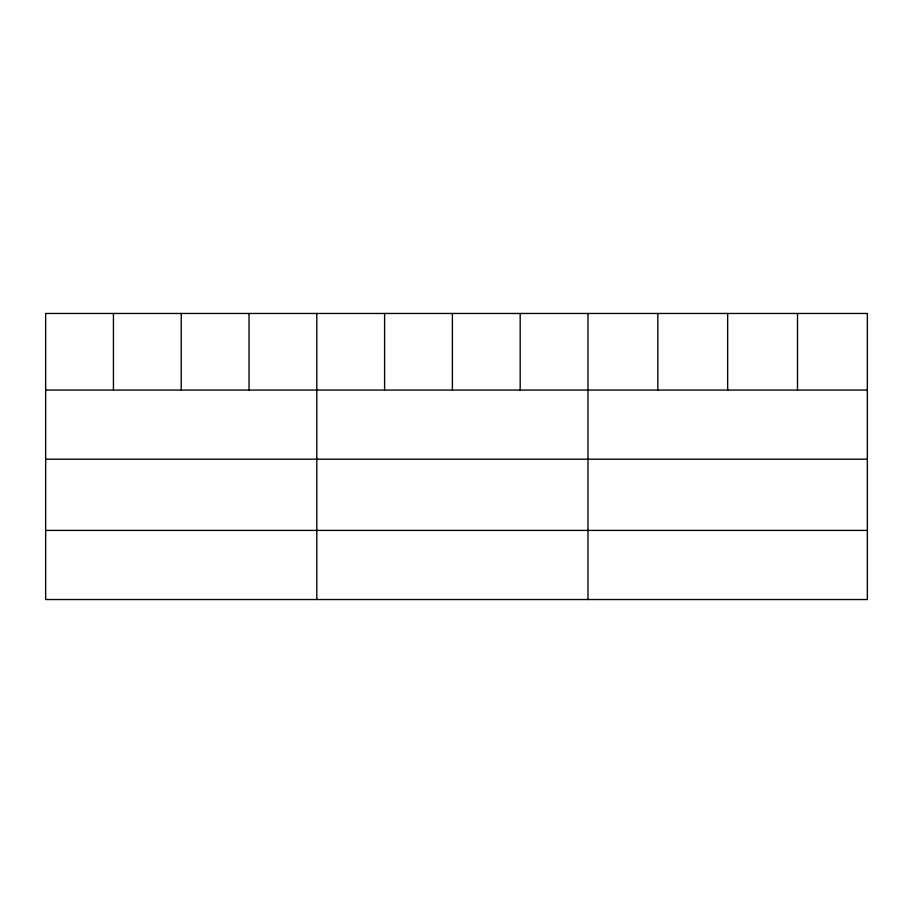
<?xml version="1.0" encoding="UTF-8"?>
<svg xmlns="http://www.w3.org/2000/svg" width="913" height="913" viewBox="0 0 913 913"><rect width="100%" height="100%" fill="white"/><g stroke="black" fill="none" stroke-linecap="round" stroke-linejoin="round"><path stroke-width="1.37" d="M867.35 459.182L867.35 313.467L45.65 313.467L45.65 599.533L867.35 599.533L867.35 459.182L45.65 459.182M45.65 390.056L867.35 390.056M45.65 530.407L867.35 530.407M797.505 313.467L797.505 390.056M727.661 313.467L727.661 390.056M657.817 313.467L657.817 390.056M587.972 313.467L587.972 599.533M520.182 313.467L520.182 390.056M452.392 313.467L452.392 390.056M384.601 313.467L384.601 390.056M316.811 313.467L316.811 599.533M249.021 313.467L249.021 390.056M181.231 313.467L181.231 390.056M113.44 313.467L113.44 390.056"/></g></svg>
